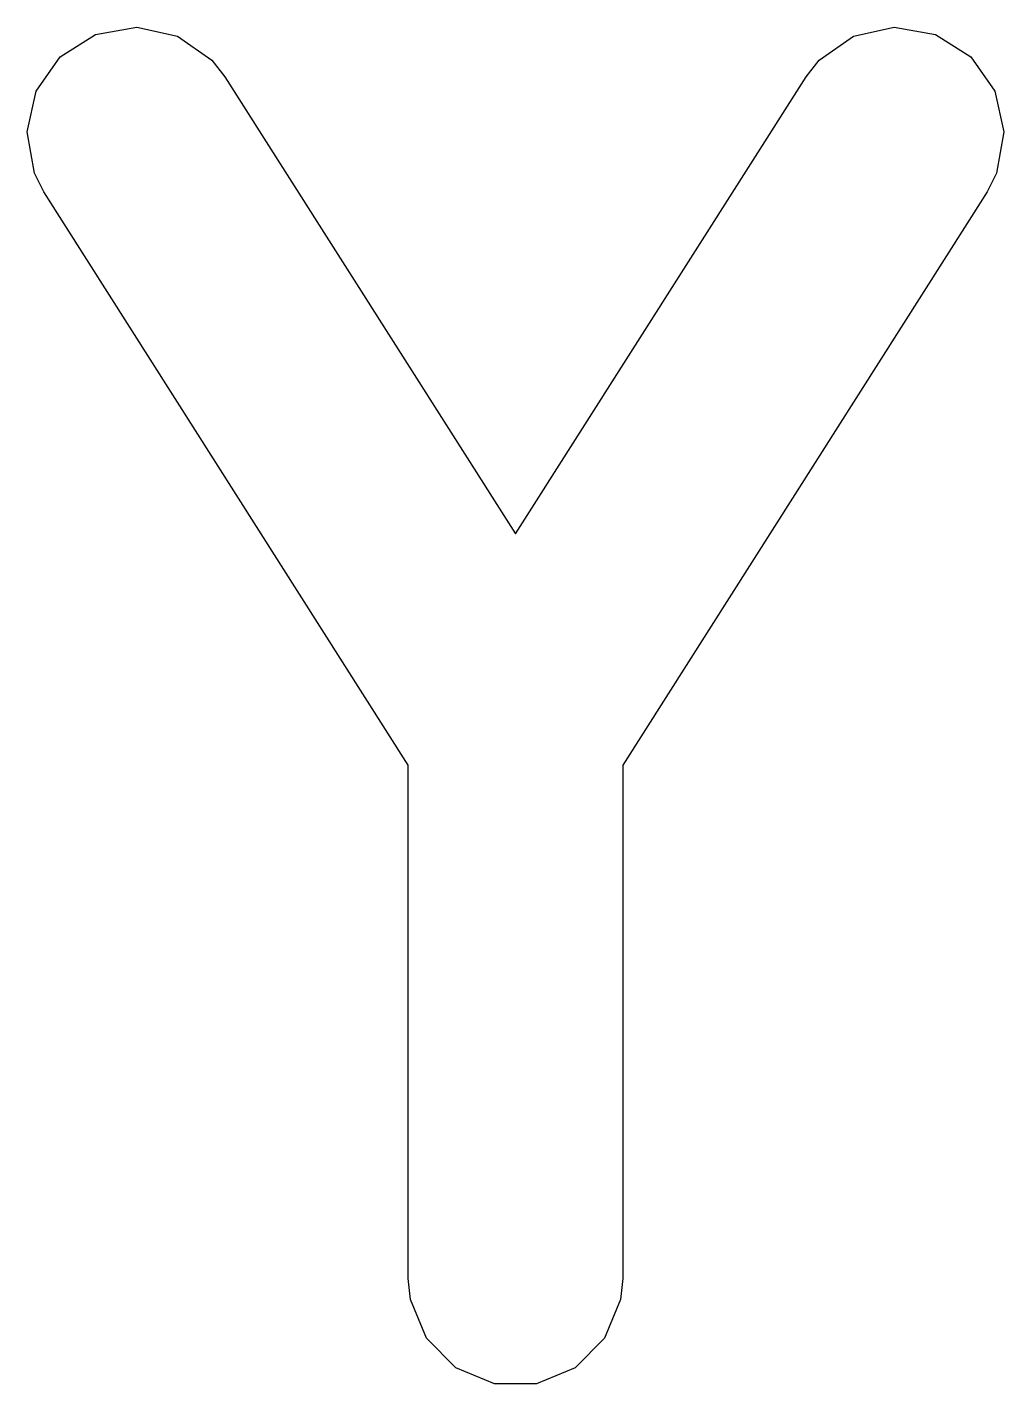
# Model space of a CAD drawing. Header units: inches. Extents: x 2.77 to 6.15, y -3.55 to -1.72.
# Drawn here: x 3.18021 to 3.20711, y -2.77307 to -2.73572 of the extents above; entities that cross this region are included whole.
import ezdxf

# ---------------------------------------------------------------- set-up
doc = ezdxf.new("R2010")
doc.units = ezdxf.units.IN
doc.header["$MEASUREMENT"] = 0
doc.layers.add('F.Silkscreen', color=41, linetype='CONTINUOUS', true_color=0xf2eda1)

msp = doc.modelspace()

# ---------------------------------------------------------------- linework, layer by layer
at = {"layer": 'F.Silkscreen', "linetype": 'CONTINUOUS'}
for p, q in [((3.182096, -2.735921), (3.183231, -2.735721)), ((3.183231, -2.735721), (3.184355, -2.735971)), ((3.202971, -2.735971), (3.204096, -2.735721)), ((3.204096, -2.735721), (3.205231, -2.735921)), ((3.181124, -2.736539), (3.182096, -2.735921)), ((3.184355, -2.735971), (3.185299, -2.736632)), ((3.202028, -2.736632), (3.202971, -2.735971)), ((3.205231, -2.735921), (3.206203, -2.736539)), ((3.180463, -2.737482), (3.181124, -2.736539)), ((3.206203, -2.736539), (3.206864, -2.737482)), ((3.185299, -2.736632), (3.185656, -2.737088)), ((3.201671, -2.737088), (3.202028, -2.736632)), ((3.185656, -2.737088), (3.193663, -2.749671)), ((3.193663, -2.749671), (3.201671, -2.737088)), ((3.180213, -2.738607), (3.180463, -2.737482)), ((3.206864, -2.737482), (3.207114, -2.738607)), ((3.180412, -2.739742), (3.180213, -2.738607)), ((3.207114, -2.738607), (3.206914, -2.739742)), ((3.180673, -2.740258), (3.180412, -2.739742)), ((3.206914, -2.739742), (3.206653, -2.740258)), ((3.190711, -2.756031), (3.180673, -2.740258)), ((3.206653, -2.740258), (3.196616, -2.756031)), ((3.190711, -2.770169), (3.190711, -2.756031)), ((3.196616, -2.756031), (3.196616, -2.770169)), ((3.190767, -2.770745), (3.190711, -2.770169)), ((3.196616, -2.770169), (3.196559, -2.770745)), ((3.191208, -2.77181), (3.190767, -2.770745)), ((3.196559, -2.770745), (3.196118, -2.77181)), ((3.192023, -2.772624), (3.191208, -2.77181)), ((3.196118, -2.77181), (3.195304, -2.772624)), ((3.193087, -2.773065), (3.192023, -2.772624)), ((3.195304, -2.772624), (3.194239, -2.773065)), ((3.194239, -2.773065), (3.193087, -2.773065))]:
    msp.add_line(p, q, dxfattribs=at)

doc.saveas('drawing.dxf')
